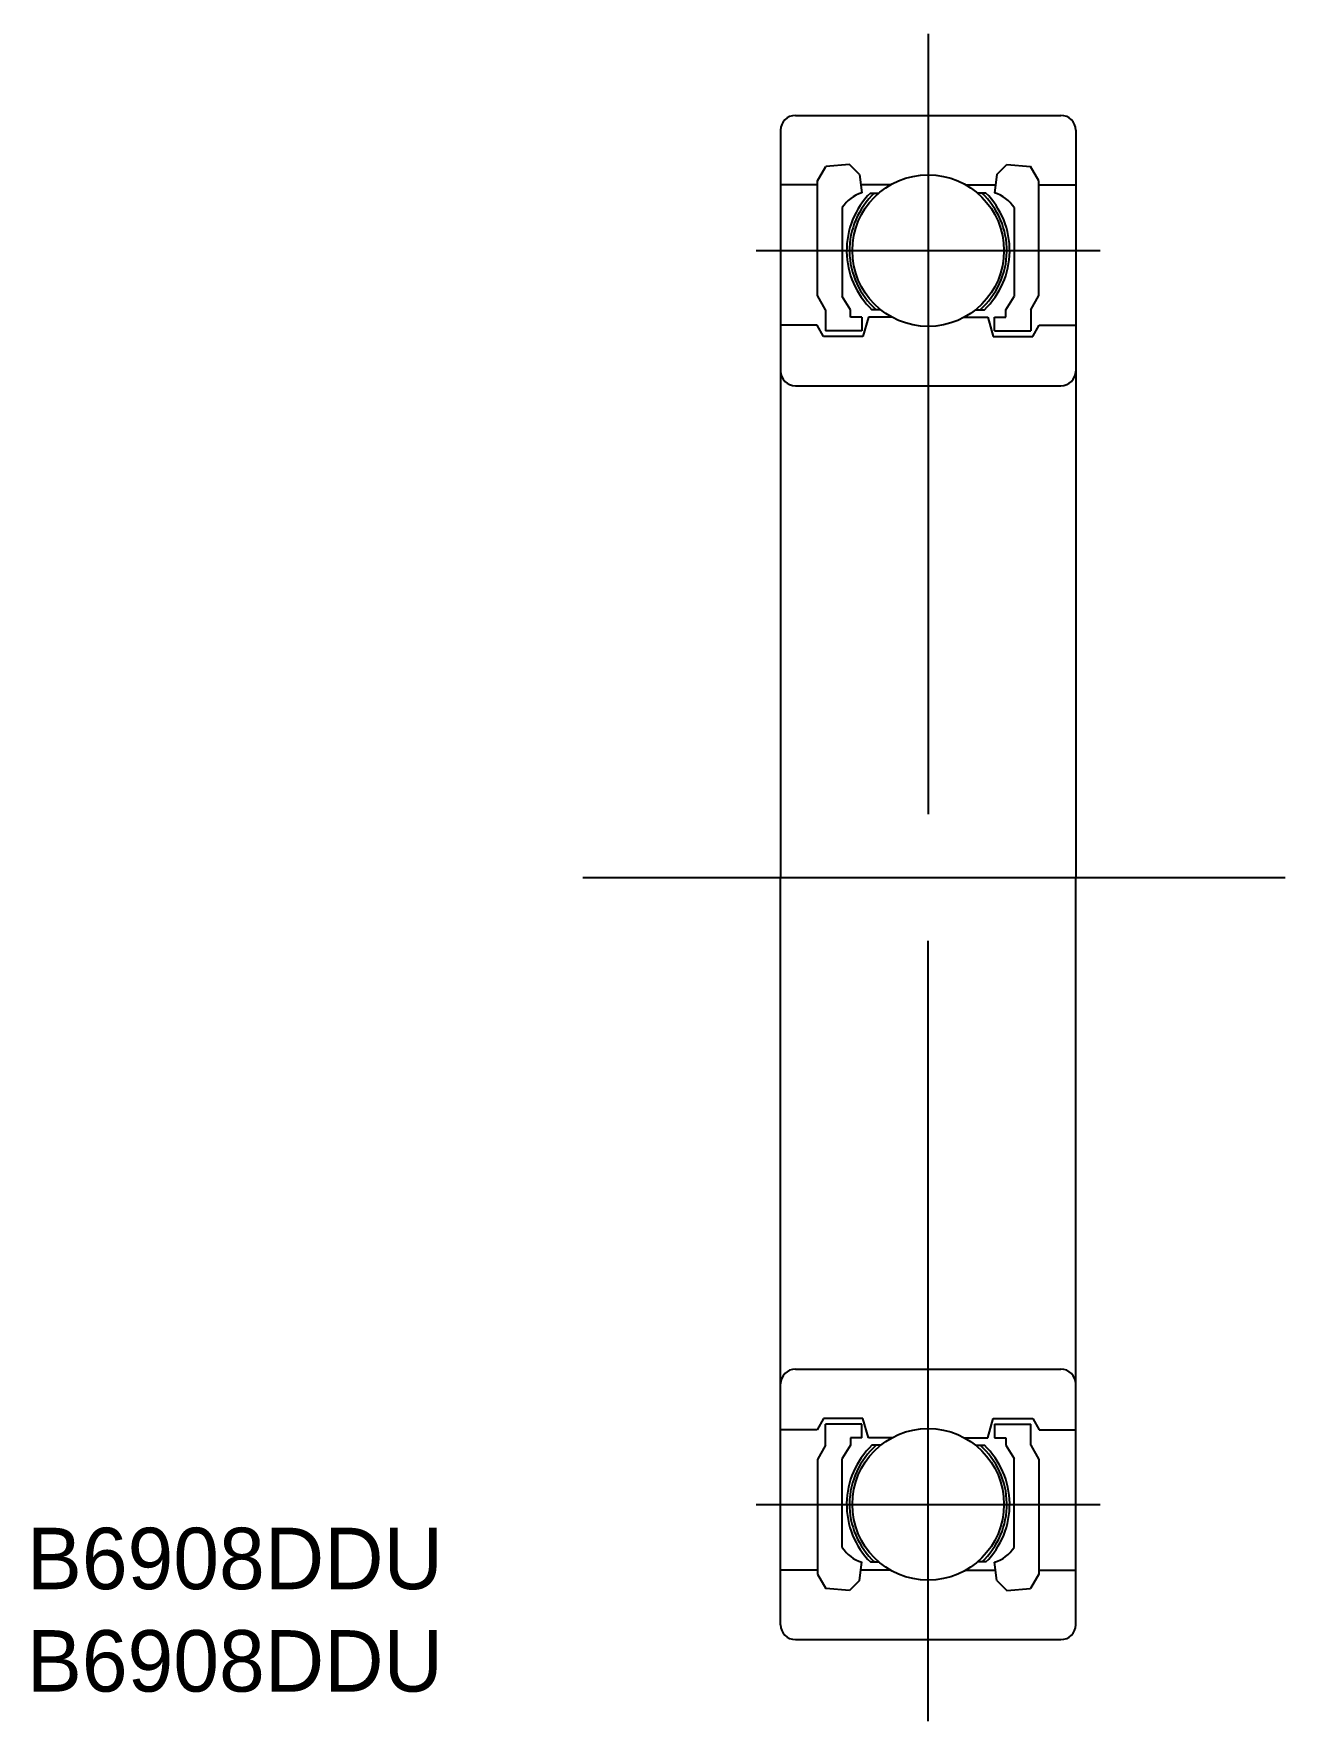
# Model space of a CAD drawing. Extents: x 720.5 to 771.3, y 591.9 to 660.5.
import ezdxf

# ---------------------------------------------------------------- set-up
doc = ezdxf.new("R2010")
doc.units = 0
doc.linetypes.add('CENTER', pattern=[50.8, 31.75, -6.35, 6.35, -6.35])
doc.layers.get('0').update_dxf_attribs({"linetype": 'CONTINUOUS'})
doc.layers.add('CENTER', color=1, linetype='CENTER')

msp = doc.modelspace()

# ---------------------------------------------------------------- linework, layer by layer
for p, q in [((751.419, 657.192), (762.219, 657.192)), ((754.473, 654.035), (754.816, 654.035)), ((754.473, 654.035), (754.816, 654.035)), ((759.166, 654.035), (758.822, 654.035)), ((759.166, 654.035), (758.822, 654.035)), ((755.352, 648.981), (754.39, 648.981)), ((754.888, 649.289), (754.534, 649.289)), ((758.286, 648.981), (759.248, 648.981)), ((758.751, 649.289), (759.105, 649.289)), ((755.352, 603.403), (754.39, 603.403)), ((758.286, 603.403), (759.248, 603.403)), ((754.888, 603.095), (754.534, 603.095)), ((758.751, 603.095), (759.105, 603.095)), ((754.473, 598.349), (754.816, 598.349)), ((754.473, 598.349), (754.816, 598.349)), ((759.166, 598.349), (758.822, 598.349)), ((759.166, 598.349), (758.822, 598.349)), ((751.419, 595.192), (762.219, 595.192))]:
    msp.add_line(p, q)
at = {"color": 7, "linetype": 'CONTINUOUS'}
for p, q in [((750.819, 656.592), (750.819, 626.192)), ((762.819, 656.592), (762.819, 626.192)), ((752.319, 654.531), (752.652, 655.107)), ((753.615, 655.192), (752.652, 655.107)), ((754.025, 654.782), (753.615, 655.192)), ((759.614, 654.782), (760.024, 655.192)), ((760.024, 655.192), (760.987, 655.107)), ((761.319, 654.531), (760.987, 655.107)), ((752.319, 654.366), (750.819, 654.366)), ((752.319, 649.865), (752.319, 654.531)), ((754.025, 654.782), (754.119, 654.042)), ((755.285, 654.366), (754.078, 654.366)), ((758.354, 654.366), (759.561, 654.366)), ((759.614, 654.782), (759.519, 654.042)), ((761.319, 649.865), (761.319, 654.531)), ((761.319, 654.366), (762.819, 654.366)), ((753.329, 653.441), (753.329, 649.831)), ((760.31, 653.441), (760.31, 649.831)), ((752.648, 649.289), (752.319, 649.865)), ((753.657, 649.289), (753.329, 649.831)), ((759.981, 649.289), (760.31, 649.831)), ((760.991, 649.289), (761.319, 649.865)), ((752.648, 649.289), (752.648, 648.423)), ((753.657, 648.981), (753.657, 649.289)), ((754.12, 648.981), (753.657, 648.981)), ((754.12, 648.981), (754.12, 648.423)), ((754.39, 648.981), (754.169, 648.192)), ((759.248, 648.981), (759.469, 648.192)), ((759.518, 648.423), (759.518, 648.981)), ((759.518, 648.981), (759.981, 648.981)), ((759.981, 648.981), (759.981, 649.289)), ((760.991, 649.289), (760.991, 648.423)), ((752.3, 648.655), (750.819, 648.655)), ((752.567, 648.192), (752.3, 648.655)), ((754.169, 648.192), (752.567, 648.192)), ((754.12, 648.423), (752.648, 648.423)), ((759.469, 648.192), (761.071, 648.192)), ((759.518, 648.423), (760.991, 648.423)), ((761.071, 648.192), (761.339, 648.655)), ((761.339, 648.655), (762.819, 648.655)), ((751.419, 646.192), (762.219, 646.192)), ((750.819, 595.792), (750.819, 626.192)), ((762.819, 595.792), (762.819, 626.192)), ((751.419, 606.192), (762.219, 606.192)), ((752.567, 604.192), (752.3, 603.729)), ((754.169, 604.192), (752.567, 604.192)), ((754.39, 603.403), (754.169, 604.192)), ((759.248, 603.403), (759.469, 604.192)), ((759.469, 604.192), (761.071, 604.192)), ((761.071, 604.192), (761.339, 603.729)), ((752.3, 603.729), (750.819, 603.729)), ((752.648, 603.095), (752.648, 603.96)), ((754.12, 603.96), (752.648, 603.96)), ((753.657, 603.403), (753.657, 603.095)), ((754.12, 603.403), (753.657, 603.403)), ((754.12, 603.403), (754.12, 603.96)), ((759.518, 603.96), (760.991, 603.96)), ((759.518, 603.96), (759.518, 603.403)), ((759.518, 603.403), (759.981, 603.403)), ((759.981, 603.403), (759.981, 603.095)), ((760.991, 603.095), (760.991, 603.96)), ((761.339, 603.729), (762.819, 603.729)), ((752.648, 603.095), (752.319, 602.519)), ((753.657, 603.095), (753.329, 602.552)), ((759.981, 603.095), (760.31, 602.552)), ((760.991, 603.095), (761.319, 602.519)), ((752.319, 602.519), (752.319, 597.853)), ((753.329, 598.943), (753.329, 602.552)), ((760.31, 598.943), (760.31, 602.552)), ((761.319, 602.519), (761.319, 597.853)), ((752.319, 598.018), (750.819, 598.018)), ((754.025, 597.602), (754.119, 598.342)), ((755.285, 598.018), (754.078, 598.018)), ((758.354, 598.018), (759.561, 598.018)), ((759.614, 597.602), (759.519, 598.342)), ((761.319, 598.018), (762.819, 598.018)), ((752.319, 597.853), (752.652, 597.277)), ((753.615, 597.192), (752.652, 597.277)), ((754.025, 597.602), (753.615, 597.192)), ((759.614, 597.602), (760.024, 597.192)), ((760.024, 597.192), (760.987, 597.277)), ((761.319, 597.853), (760.987, 597.277))]:
    msp.add_line(p, q, dxfattribs=at)
for centre in [(756.819, 651.692), (756.819, 600.692)]:
    msp.add_circle(centre, 3.083, dxfattribs=at)
for centre, radius, start, end in [((751.419, 656.592), 0.6, 90, 180), ((762.219, 656.592), 0.6, 0, 90), ((754.509, 652.709), 1.388, 106.26445, 148.21928), ((756.819, 651.692), 3.316, 135.04128, 226.43239), ((756.819, 651.692), 3.199, 132.91514, 228.67555), ((756.819, 651.692), 3.199, 311.32445, 47.08486), ((756.819, 651.692), 3.316, 313.56761, 44.95872), ((759.13, 652.709), 1.388, 31.78072, 73.73555), ((751.419, 646.792), 0.6, 180, 270), ((762.219, 646.792), 0.6, 270, 360), ((751.419, 605.592), 0.6, 90, 180), ((762.219, 605.592), 0.6, 0, 90), ((756.819, 600.692), 3.316, 133.56761, 224.95872), ((756.819, 600.692), 3.199, 131.32445, 227.08486), ((756.819, 600.692), 3.199, 312.91514, 48.67555), ((756.819, 600.692), 3.316, 315.04128, 46.43239), ((754.509, 599.674), 1.388, 211.78072, 253.73555), ((759.13, 599.674), 1.388, 286.26445, 328.21928), ((751.419, 595.792), 0.6, 180, 270), ((762.219, 595.792), 0.6, 270, 0)]:
    msp.add_arc(centre, radius, start, end, dxfattribs=at)
at = {"layer": 'CENTER', "color": 1, "linetype": 'CENTER'}
for p, q in [((756.819, 660.513), (756.819, 626.192)), ((749.819, 651.692), (763.819, 651.692)), ((742.777, 626.192), (771.339, 626.192)), ((756.819, 591.87), (756.819, 626.192)), ((749.819, 600.692), (763.819, 600.692))]:
    msp.add_line(p, q, dxfattribs=at)

# ---------------------------------------------------------------- texts
at = {"color": 7, "linetype": 'CONTINUOUS'}
for p in [(720.177, 597.242), (720.177, 593.076)]:
    msp.add_text('B6908DDU', height=2.5, dxfattribs=at).set_placement(p)

doc.saveas('drawing.dxf')
